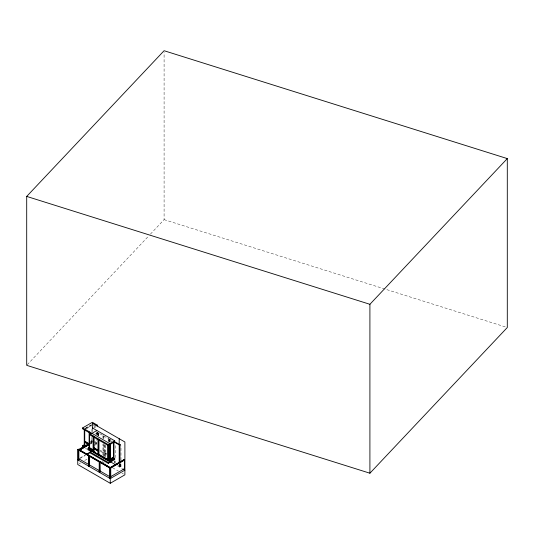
<?xml version="1.0" encoding="UTF-8"?>
<svg xmlns="http://www.w3.org/2000/svg" width="534" height="534" viewBox="0 0 534 534"><rect width="100%" height="100%" fill="white"/><g stroke="black" fill="none" stroke-linecap="round" stroke-linejoin="round"><path stroke-width="0.4" stroke-dasharray="2.67 2" d="M97.255 435.01L97.255 431.672M97.742 435.564L97.742 432.226M97.989 434.816L97.989 432.373M98.229 435.844L98.229 433.341L97.742 433.081M102.942 454.975L102.942 444.134M102.942 438.294L102.942 434.956M103.429 455.529L103.429 443.58M103.429 438.848L103.429 435.237M103.916 457.478L103.916 444.969M109.123 441.858L109.123 439.355M109.85 441.918L109.85 439.475M110.097 442.132L110.097 439.629M115.297 457.645L115.297 444.301M119.523 463.712L119.523 467.05L120.497 466.489L120.984 466.769L120.984 463.432M120.01 463.993L120.01 467.33L120.984 466.769M120.497 463.712L120.497 467.05L120.01 466.769L120.01 464.266M120.744 463.659L120.744 466.91L118.021 465.341M120.984 460.094L120.984 445.917M27.267 364.722L148.132 236.562M150.414 234.139L164.092 219.634L164.092 52.379M85.453 428.161L91.174 424.857M85.433 428.455L91.681 424.85M84.739 429.136L91.661 425.137M86.655 428.595L91.661 425.705M93.77 427.113L95.165 426.312M93.77 428.054L95.86 426.846M95.673 433.715L97.742 432.513L108.636 438.801M95.686 433.982L97.775 432.78M96.16 433.995L98.229 432.8M96.16 434.556L98.229 433.361M90.987 440.924L92.382 440.116M90.46 441.598L91.888 440.777M90.46 442.165L92.382 441.057M90.987 442.139L92.382 441.338M90.747 442.566L92.382 441.618M90.747 442.96L92.162 442.139M90.747 443.127L92.162 442.312M90.526 443.647L91.941 442.833M90.526 443.814L91.941 443M94.471 444.542L96.561 443.333M94.471 445.483L96.561 444.275M80.14 457.885L85.086 455.028M79.84 458.619L85.413 455.402M110.992 441.758L112.374 440.964M79.145 463.712L80.534 462.911M84.719 460.495L87.503 458.886M104.978 453.96L105.465 453.68M164.092 219.634L505.711 327.015M92.382 424.443L95.559 426.286M109.123 439.088L111.165 440.263M94.471 441.324L96.561 442.532M94.471 442.265L96.561 443.467M94.925 442.806L96.2 443.54L96.2 439.522M106.72 453.84L105.465 453.112L104.978 453.399L106.853 454.481M99.865 450.075L106.86 454.107M100.312 451.263L106.86 455.048M117.66 465.975L122.099 468.538M85.493 448.34L86.922 449.167M101.767 461.496L106.106 463.993M112.607 467.751L118.388 471.088M121.999 473.171L123.441 474.005M120.497 463.986L120.497 466.489M119.195 464.38L119.195 466.863M115.297 460.982L115.297 463.485M114.81 461.263L114.81 462.931M114.323 460.982L114.323 462.651M109.61 439.909L109.61 441.852M109.123 439.629L109.123 442.132M108.876 439.475L108.876 441.918M108.636 438.24L108.636 441.578M105.465 445.369L105.465 456.63M104.978 444.842L104.978 456.91M104.49 444.562L104.49 455.822M103.916 435.791L103.916 438.294M98.717 433.321L98.717 435.737M98.476 433.181L98.476 435.59M98.229 433.041L98.229 436.258M97.742 432.513L97.742 434.93M96.2 431.479L96.2 434.696M92.382 428.989L92.382 432.206M91.888 429.269L91.888 431.686M91.888 437.319L91.888 441.338"/><path stroke-width="0.8" d="M92.382 428.855L92.382 423.228L124.889 441.992L124.889 474.839L110.258 483.283L77.75 464.52L77.75 449.501L78.238 449.221L78.238 460.108L78.725 459.827L78.725 449.501L78.725 458.706L110.258 476.909L124.402 468.745L124.402 459.54L109.77 467.991M89.332 443.774L78.725 449.895L110.258 468.104L124.402 459.941L123.915 459.661L109.77 467.824L109.77 478.31L110.258 478.03L110.258 467.711L110.258 483.283M119.523 462.878L119.523 444.528M120.01 462.331L120.01 444.809L120.497 444.528M26.7 196.412L164.092 50.717L507.3 158.598L507.3 327.516L369.908 473.211L26.7 365.329L26.7 196.412L369.908 304.293L507.3 158.598M91.221 433.822L82.623 428.855L82.623 427.921L92.382 422.287L97.255 425.104L97.255 426.039M95.86 425.905L97.255 425.104M92.382 427.921L114.73 440.824L114.73 441.758L108.228 445.516L90.346 435.19L90.346 434.255L96.848 430.497M82.623 446.684L82.623 445.75L84.719 444.542M84.739 429.943L84.739 446.03L84.252 445.75L85.226 445.182M89.332 443.38L78.238 449.782L77.75 449.501M88.624 444.348L78.725 450.069L110.258 468.271L124.402 460.108L123.915 459.661M89.819 444.054L79.212 450.349L89.819 444.221M89.619 444.528L89.125 444.809L84.739 442.279M89.619 448.28L89.125 448.567L89.125 432.473M90.106 448.567L89.619 448.847L89.619 431.953M94.084 448.326L93.597 448.613L97.989 451.143M86.501 454.214L90.747 451.764M112.374 457.291L114.73 458.653L114.73 459.587L108.228 463.345L90.346 453.019L90.346 452.084L93.236 450.416M79.145 459.02L77.75 459.827L110.258 478.591L124.889 470.147L122.8 468.939M86.808 454.594L90.286 452.585M90.346 434.255L108.228 444.575L114.73 440.824M98.476 454.614L97.989 454.901L97.989 439.615M89.044 465.781L88.557 466.069L88.557 455.742L89.044 455.462L89.291 465.922L89.291 455.602L88.804 455.882L88.804 466.209L89.291 465.922M109.363 455.929L109.85 455.649M109.363 456.497L109.85 456.21M108.228 459.687L107.741 459.968L93.597 451.804L94.084 451.517L95.499 452.338M110.785 458.766L112.861 457.571M109.363 459.687L109.85 459.4M111.085 458.693L112.941 457.618M93.11 435.998L93.11 452.084L108.228 460.809L110.785 459.333M112.861 458.139L113.348 457.852M109.363 444.161L109.363 460.248L110.338 460.248L110.338 444.161M110.338 459.687L113.428 457.898M109.85 460.248L113.669 458.045L113.669 441.952M109.363 460.248L109.85 460.528L113.916 458.185L113.916 442.092M90.346 452.084L108.228 462.404L114.73 458.653M99.691 471.929L99.204 472.21L99.204 461.89L99.691 461.61L99.938 472.069L99.938 461.75L99.451 462.03L99.451 472.35L99.938 472.069M113.882 441.271L120.01 444.809L120.01 445.376L113.882 441.838M82.623 427.921L109.85 443.634L109.85 460.528M112.941 458.185L113.428 458.466L113.428 442.379M97.221 449.575L94.084 447.766L93.597 448.046L97.989 450.583M88.744 447.218L92.969 449.655M88.257 447.499L93.183 450.342M89.044 448.233L93.35 450.723M88.257 448.059L93.183 450.903M96.914 453.152L107.521 459.273M82.623 445.75L84.058 446.578M87.643 448.647L109.85 461.469L109.85 462.404M110.024 461.563L115.671 464.827M87.643 449.581L91.221 451.651M78.238 449.221L110.745 467.991M78.238 459.54L78.725 459.827M110.258 478.03L110.745 478.31L110.745 467.824L79.212 449.782M369.908 304.293L369.908 473.211M119.195 438.708L119.195 462.724M108.716 444.442L108.716 460.528L107.741 460.528L107.741 445.243M108.228 444.575L108.228 460.809M108.228 462.404L108.228 463.345M98.964 439.615L98.964 454.901L98.476 455.182L98.476 439.095M94.084 436.799L94.084 452.084L93.597 452.365L93.597 436.278M84.252 429.663L84.252 445.75M85.226 441.431L84.739 441.711L89.125 444.248L89.619 443.968L85.226 441.431"/></g></svg>
